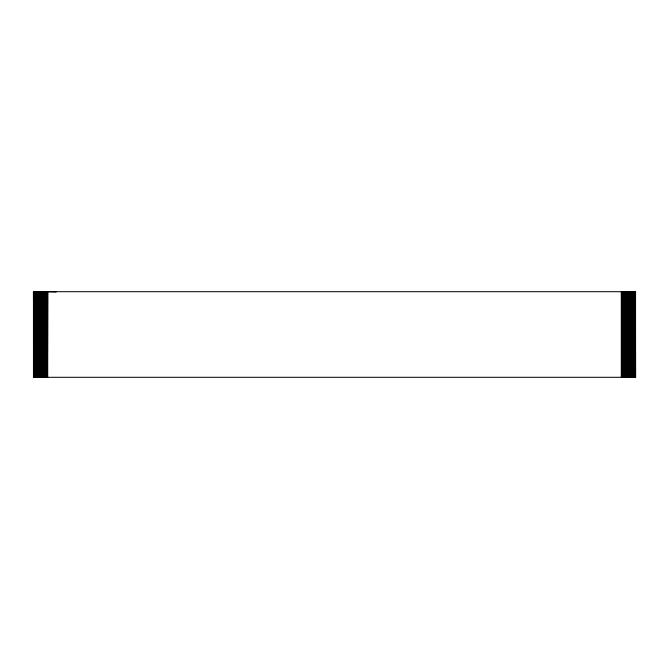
<?xml version="1.0" encoding="UTF-8"?>
<svg xmlns="http://www.w3.org/2000/svg" width="669" height="669" viewBox="0 0 669 669"><rect width="100%" height="100%" fill="white"/><g stroke="black" fill="none" stroke-linecap="round" stroke-linejoin="round"><path stroke-width="1" d="M33.483 377.299L33.45 291.701L635.55 291.701L635.55 377.299L33.483 377.299L33.5 291.701L33.667 377.299L33.759 291.701L33.818 377.299L33.935 291.701L33.935 377.299L34.077 291.701L34.395 377.299M39.412 291.701L33.45 291.701L33.818 377.299M33.759 377.299L33.785 341.809M38.735 377.299L38.735 291.701M38.936 377.299L38.936 291.701M621.777 291.701L622.028 313.092L622.028 291.701M629.261 291.701L629.261 320.234L629.052 291.701M634.672 308.401L634.68 302.137M634.914 308.401L634.839 302.137M635.124 291.701L635.124 377.299L635.182 349.753M635.333 368.828L635.291 377.299L635.241 291.701L635.174 300.256M635.241 291.701L635.333 377.299L635.374 291.701M35.49 291.701L35.616 377.299L35.616 291.701L35.75 377.299L35.75 291.701L35.892 377.299L35.892 291.701L36.034 377.299L36.034 291.701L36.176 377.299L36.176 291.701L36.327 377.299L36.327 291.701L36.477 377.299L36.477 291.701L36.628 377.299L36.628 291.701L36.787 377.299L36.787 291.701L36.954 377.299L36.954 291.701L37.113 377.299L37.113 291.701L37.28 377.299L37.28 291.701L37.456 377.299L37.456 291.701L37.631 377.299L37.807 291.701L37.807 377.299L37.991 291.701L37.991 377.299L38.166 291.701L38.166 377.299L38.359 291.701L38.359 377.299L38.543 291.701L38.543 377.299L38.743 348.741M39.346 291.91L39.128 377.299L39.128 291.701L38.743 334.458M40.157 291.701L40.09 320.259L40.366 291.701M40.157 377.299L40.232 348.8L39.948 377.299M47.223 291.701L47.139 320.234L47.466 291.701M47.223 377.299L47.307 348.775L46.972 377.299M56.045 292.01L47.716 291.701L47.466 377.299L46.972 291.701L46.721 377.299L46.721 291.701L46.47 377.299L46.47 291.701L46.228 377.299L46.228 291.701L45.977 377.299L45.977 291.701L45.735 377.299L45.735 291.701L45.484 377.299L45.484 291.701L45.241 377.299L45.241 291.701L44.999 377.299L44.999 291.701L44.748 377.299L44.748 291.701L44.505 377.299L44.505 291.701L44.263 377.299L44.263 291.701L44.029 377.299L44.029 291.701L43.786 377.299L43.786 291.701L43.544 377.299L43.544 291.701L43.309 377.299L43.309 291.701L43.075 377.299L43.075 291.701L42.841 377.299L42.841 291.701L42.607 377.299L42.607 291.701L42.373 377.299L42.373 291.701L42.139 377.299L42.139 291.701L41.913 377.299L41.913 291.701L41.687 377.299L41.687 291.701L41.461 377.299L41.461 291.701L41.244 377.299L41.244 291.701L41.018 377.299L41.018 291.701L40.801 377.299L40.801 291.701L40.583 377.299L40.583 291.701L40.366 377.299L39.948 291.701L39.739 377.299L39.739 291.701L39.538 377.299L39.538 291.701L39.329 377.299L39.329 291.701M621.534 377.299L621.534 291.701M622.028 377.299L622.279 291.701L622.028 313.092M623.759 291.701L623.265 377.299L623.265 291.701L623.023 377.299L623.023 291.701L622.772 377.299L622.772 291.701L622.53 377.299L622.279 291.701M624.001 334.5L624.001 291.701M624.001 377.299L624.102 343.063L624.495 377.299L624.737 291.701L624.737 377.299L624.971 291.701L625.456 377.299L625.691 291.701L625.691 377.299L625.925 291.701L626.159 313.1M624.252 377.299L624.294 360.181M625.214 291.701L625.139 320.234L625.456 291.701M625.214 377.299L625.298 348.766L624.971 377.299M626.159 377.299L626.243 348.766L625.925 377.299M626.159 334.492L626.627 291.701L626.393 377.299L626.393 291.701M626.853 291.701L627.087 377.299L627.313 291.701L627.313 377.299L627.539 291.701L627.539 377.299L627.756 291.701L627.756 377.299L627.982 291.701L630.641 291.701L630.641 377.299L630.825 291.701L630.825 377.299L631.009 291.701L631.193 377.299L631.544 291.701L631.72 377.299L631.72 291.701L631.887 377.299L631.887 291.701M626.853 377.299L626.903 360.181M628.634 377.299L628.199 291.701L627.982 377.299L627.982 291.701L630.457 291.701L630.457 377.299L630.641 291.701M628.417 291.701L628.358 313.1L628.634 291.701M629.571 334.5L629.671 291.701L629.872 377.299L630.064 291.701L626.008 291.701M630.265 291.701L630.265 377.299L630.457 291.701L626.276 291.701L630.265 291.701L630.064 377.299L630.064 291.701M631.009 377.299L631.193 291.701M633.384 291.701L633.342 306.745L633.25 291.701M633.635 291.701L634.095 339.877M634.329 311.988L634.513 291.701L634.346 339.267L634.605 291.701L634.563 318.16M634.513 291.701L634.856 330.979L634.948 320.225M634.103 377.299L634.254 347.127L634.513 377.299M634.923 291.701L634.697 328.262L634.53 319.799M634.99 334.5L635.065 291.701M635.182 355.749L635.182 303.96L635.216 312.264M635.282 334.5L635.249 354.152L635.232 313.1M623.759 313.1L623.516 377.299L623.516 291.701M629.671 377.299L629.462 291.701L628.843 377.299L628.843 291.701L628.199 377.299L628.417 320.234M632.958 294.067L632.966 291.701M633.1 297.011L633.108 291.701M633.51 377.299L633.635 320.234L633.76 377.299M633.836 324.825L633.978 295.924L633.568 319.088M633.995 377.299L634.145 342.076L634.212 345.246M634.312 291.701L634.287 297.764L634.413 291.701M626.627 377.299L626.778 348.775M632.606 339.25L632.723 320.225M633.978 295.731L633.995 291.701M634.103 291.701L634.07 299.779L634.212 291.701M634.212 377.299L634.354 352.178M635.333 355.9L635.282 363.618L635.241 359.705M626.159 291.701L626.744 334.5L627.087 291.701L627.087 377.299M629.462 377.299L629.872 291.701L628.032 291.726M633.25 377.299L633.234 302.329L633.384 377.299M632.824 377.299L632.966 355.908L632.966 377.299M634.371 344.401L634.488 351.643M633.694 321.864L633.869 300.598M623.759 377.299L624.102 343.063M632.648 309.53L632.824 291.701M633.944 321.638L633.861 343.431M623.926 320.234L624.252 291.701M628.417 377.299L628.684 355.9M634.028 320.903L634.287 310.232M634.245 307.907L633.878 291.701L633.811 298.257M633.827 338.94L634.07 323.144M634.689 377.299L634.756 372.298L634.605 377.299M633.978 308.794L633.953 301.928M634.379 343.59L634.396 343.072M633.744 369.857L633.836 359.186M634.011 303.55L634.095 301.125M634.153 303.843L634.204 302.421M634.856 333.396L635.09 350.372M634.179 337.586L634.145 328.362M633.61 293.959L633.76 291.701M634.07 316.638L634.179 315.668M35.365 291.701L35.49 377.299L35.365 291.701L39.254 291.701L34.805 291.717L34.897 377.299L34.897 291.701L35.365 377.299M633.476 355.9L633.735 363.961M627.932 291.701L628.007 292.261M634.463 357.221L634.848 377.299L634.756 372.298M633.091 296.702L632.966 294.285L633.133 317.758M634.036 318.469L634.12 320.208M633.493 313.025L633.61 315.567M633.643 294.745L633.719 296.367M633.367 307.673L633.493 310.692M634.053 304.571L634.137 306.762M633.794 372.884L633.878 377.299M635.391 373.269L635.441 377.299L635.475 291.701L635.55 377.299L635.508 348.766M633.51 348.766L633.618 363.033M632.489 358.275L632.673 377.299L632.523 352.839M635.333 369.221L635.374 377.299M635.157 357.012L635.241 377.299M634.321 358.718L634.413 377.299M632.046 291.701L632.213 377.299L632.372 291.701M629.153 334.5L629.052 377.299M626.627 291.701L626.744 334.5M635.508 334.5L635.5 291.701L635.475 377.299M34.487 291.701L34.688 377.299M33.935 291.701L34.077 377.299M635.182 302.137L635.124 308.401M634.923 302.137L634.848 308.401M633.635 363.526L633.635 377.299M631.369 291.701L631.369 377.299M628.199 291.701L628.199 377.299M624.495 291.701L624.495 377.299M621.284 291.701L621.284 377.299M47.716 291.701L47.716 377.299M37.631 291.701L37.631 377.299M35.005 291.701L35.005 377.299M34.587 291.701L34.587 377.299M34.311 291.701L34.311 377.299M33.626 291.701L33.559 377.299M634.404 302.137L634.496 308.401L634.413 302.137M634.588 302.137L634.588 308.401L634.605 302.137M634.99 302.137L635.048 308.401L635.065 302.137M635.057 355.9L634.998 377.299L635.057 355.9M633.033 333.237L633.108 377.299L633.033 333.237M34.788 377.299L34.688 291.701L34.788 377.299M34.487 377.299L34.395 291.701L34.487 377.299"/></g></svg>
